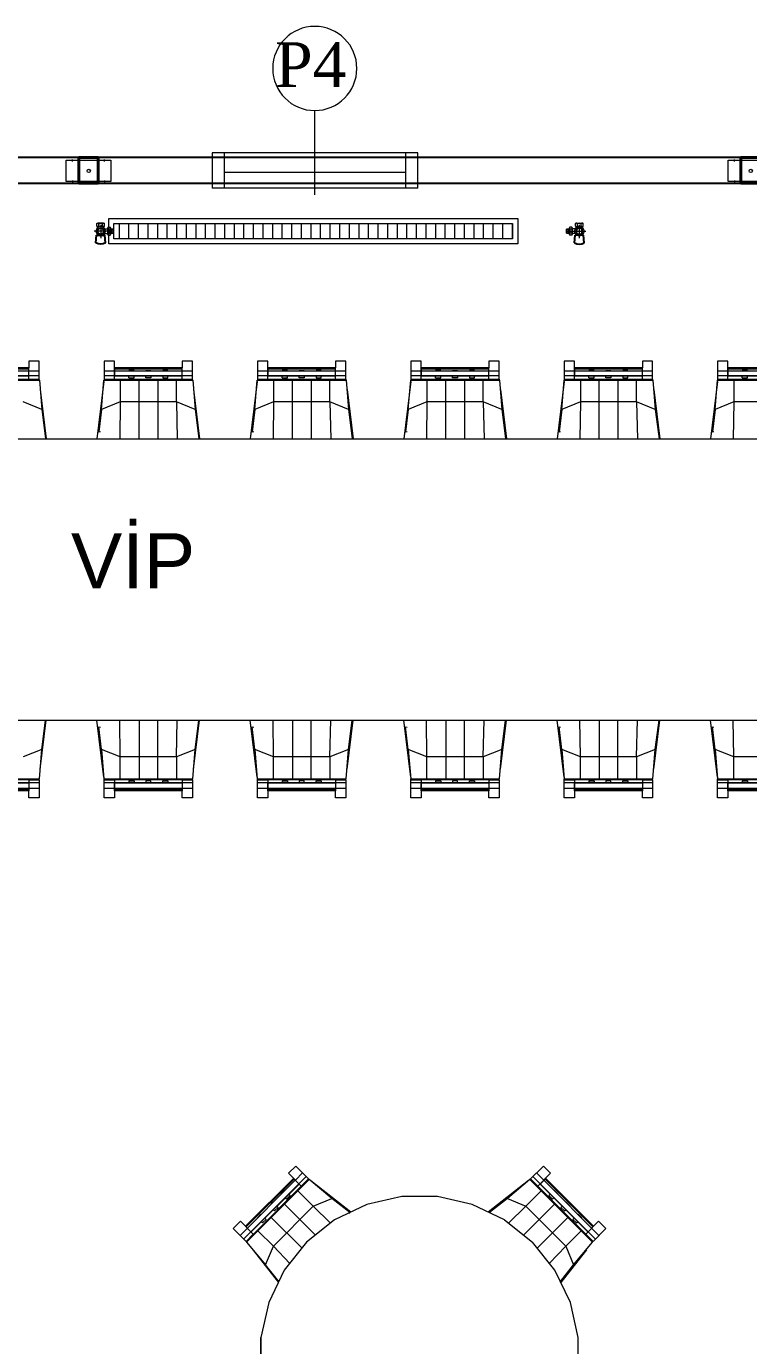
# Model space of a CAD drawing. Header units: millimetres. Extents: x 65390 to 71510, y 46362 to 50796.
# Drawn here: x 68649 to 68932, y 47590 to 48106 of the extents above; entities that cross this region are included whole.
import ezdxf

# ---------------------------------------------------------------- set-up
doc = ezdxf.new("R2010")
doc.units = ezdxf.units.MM
for name, color, linetype in [('BİRLEŞİM ELEMANLARI', 4, 'Continuous'), ('DIŞ PANEL', 21, 'Continuous'), ('P1', 40, 'Continuous')]:
    doc.layers.add(name, color=color, linetype=linetype)
for name, color, linetype, lineweight in [('C-HOTWATERPIPE', 10, 'Continuous', 0), ('C-RADYATÖR', 4, 'Continuous', 0), ('P-MEKANIK', 251, 'Continuous', 9), ('radyatörvana', 7, 'Continuous', 0), ('TEFRİS-M', 232, 'Continuous', 5), ('WALL INTERNAL', 7, 'Continuous', 50), ('YAZİ', 7, 'Continuous', 5)]:
    doc.layers.add(name, color=color, linetype=linetype, lineweight=lineweight)
doc.styles.get("Standard").update_dxf_attribs({"font": 'arial.ttf'})
doc.styles.add('YENI', font='arial.ttf', dxfattribs={"height": 50})

# ---------------------------------------------------------------- blocks, each defined once
blk = doc.blocks.new('DIŞ İKİLİ KEP 60.')
at = {"lineweight": 40}
blk.add_lwpolyline([(135.5, 94), (135.5, -6), (59.5, -6), (59.5, 94)], close=True, dxfattribs=at)
at = {"layer": 'BİRLEŞİM ELEMANLARI', "color": 6, "lineweight": 20}
for p, q in [((185, 82), (10, 82)), ((28.5, 82), (28.5, 84)), ((35, 79), (35, 87)), ((41.5, 82), (41.5, 84)), ((153.5, 82), (153.5, 84)), ((160, 79), (160, 87)), ((166.5, 82), (166.5, 84)), ((10, 2), (185, 2)), ((28.5, 2), (28.5, 0)), ((35, 5), (35, -3)), ((41.5, 2), (41.5, 0)), ((153.5, 2), (153.5, 0)), ((160, 5), (160, -3)), ((166.5, 2), (166.5, 0))]:
    blk.add_line(p, q, dxfattribs=at)
for points in [[(10, 0), (10, 84)], [(10, 84), (185, 84), (185, 0), (10, 0)]]:
    blk.add_lwpolyline(points, dxfattribs=at)
blk.add_circle((98, 42), 6.5, dxfattribs=at)
blk = doc.blocks.new('YUVARLAK MASA_1')
for p, q in [((372327.1, 850766.9), (372367.2, 850766.9)), ((372327.1, 850695.9), (372327.1, 850766.9)), ((372632.2, 850728.8), (372327.1, 850728.8)), ((372367.2, 850766.9), (372367.2, 850735.4)), ((372367.2, 850739.3), (372632.2, 850739.3)), ((372367.2, 850735.4), (372632.2, 850735.4)), ((372367.2, 850695.9), (372367.2, 850734.7)), ((372423.8, 850730.1), (372423.8, 850728.8)), ((372443.5, 850730.1), (372423.8, 850730.1)), ((372443.5, 850728.1), (372443.5, 850730.1)), ((372490.2, 850730.1), (372509.9, 850730.1)), ((372490.2, 850728.8), (372490.2, 850730.1)), ((372509.9, 850730.1), (372509.9, 850728.1)), ((372555.9, 850730.1), (372555.9, 850728.8)), ((372576.3, 850730.1), (372555.9, 850730.1)), ((372576.3, 850728.1), (372576.3, 850730.1)), ((372632.2, 850739.3), (372632.2, 850707.8)), ((372632.8, 850766.9), (372632.8, 850695.9)), ((372672.9, 850766.9), (372632.8, 850766.9)), ((372672.9, 850728.8), (372632.8, 850728.8)), ((372672.9, 850695.9), (372672.9, 850766.9)), ((372325.8, 850692.6), (372316.6, 850577.6)), ((372673.6, 850692.6), (372325.8, 850692.6)), ((372327.1, 850709.1), (372632.2, 850709.1)), ((372367.2, 850695.9), (372327.1, 850695.9)), ((372327.8, 850695.3), (372327.1, 850692.6)), ((372672.9, 850695.3), (372327.8, 850695.3)), ((372332.4, 850695.9), (372332.4, 850695.3)), ((372344.9, 850694.6), (372344.9, 850695.9)), ((372632.2, 850707.8), (372367.2, 850707.8)), ((372389.6, 850607.2), (372389.6, 850692.6)), ((372423.8, 850707.8), (372423.8, 850701.2)), ((372423.8, 850701.2), (372443.5, 850701.2)), ((372443.5, 850701.2), (372443.5, 850707.8)), ((372463.2, 850692.6), (372463.2, 850522.4)), ((372490.2, 850701.2), (372490.2, 850707.8)), ((372509.9, 850701.2), (372490.2, 850701.2)), ((372509.9, 850707.8), (372509.9, 850701.2)), ((372536.2, 850520.4), (372536.2, 850692.6)), ((372555.9, 850707.8), (372555.9, 850701.2)), ((372555.9, 850701.2), (372576.3, 850701.2)), ((372576.3, 850701.2), (372576.3, 850707.8)), ((372609.8, 850692.6), (372609.8, 850607.2)), ((372632.8, 850709.1), (372672.9, 850709.1)), ((372632.8, 850695.9), (372672.9, 850695.9)), ((372654.5, 850695.3), (372654.5, 850695.9)), ((372667, 850695.9), (372667, 850694.6)), ((372672.9, 850692), (372672.9, 850695.3)), ((372682.8, 850577.6), (372673.6, 850692.6)), ((372697.9, 850486.2), (372673.6, 850684.1)), ((372322.5, 850652.5), (372302.8, 850492.8)), ((372306.1, 850494.1), (372316.6, 850577.6)), ((372316.6, 850577.6), (372389.6, 850607.2)), ((372389.6, 850607.2), (372387.6, 850513.8)), ((372609.8, 850607.2), (372389.6, 850607.2)), ((372611.1, 850512.5), (372609.8, 850607.2)), ((372609.8, 850607.2), (372682.8, 850577.6)), ((372693.3, 850488.8), (372682.8, 850577.6)), ((372492.2, 850525.7), (372352.8, 850510.5)), ((372630.9, 850510.5), (372492.2, 850525.7)), ((372352.8, 850510.5), (372220.7, 850463.9)), ((372763, 850463.9), (372630.9, 850510.5)), ((372690, 850489.5), (372693.3, 850488.8)), ((372693.3, 850488.2), (372693.3, 850488.8)), ((372220.7, 850463.9), (372102.3, 850389.6)), ((372882, 850389.6), (372763, 850463.9)), ((372003.7, 850290.3), (372102.3, 850389.6)), ((372102.3, 850389.6), (372003.7, 850290.3)), ((372980.6, 850290.3), (372882, 850389.6)), ((371928.8, 850172), (372003.7, 850290.3)), ((372003.7, 850290.3), (371928.8, 850172)), ((373054.9, 850172), (372980.6, 850290.3)), ((371928.8, 850172), (371882.8, 850039.9)), ((373101.5, 850039.9), (373054.9, 850172)), ((371626.4, 850041.8), (371626.4, 850081.9)), ((371626.4, 850081.9), (371696.7, 850081.9)), ((371664.5, 850081.9), (371664.5, 850041.8)), ((371684.2, 850041.8), (371684.2, 850081.9)), ((371697.4, 850076), (371696.1, 850076)), ((371696.1, 850063.5), (371697.4, 850063.5)), ((371696.7, 850081.9), (371696.7, 850041.8)), ((371697.4, 850081.9), (371697.4, 849736.8)), ((371697.4, 850081.9), (371700, 850081.9)), ((371815.7, 850091.8), (371700.7, 850082.6)), ((371700.7, 850082.6), (371700.7, 849734.8)), ((371706.6, 850082.6), (371905.8, 850106.9)), ((371786.1, 850018.8), (371815.7, 850091.8)), ((371815.7, 850091.8), (371903.8, 850102.3)), ((371903.8, 850102.3), (371902.5, 850096.4)), ((371903.8, 850102.3), (371904.4, 850102.3)), ((373277.1, 850082.6), (373077.2, 850106.9)), ((373079.9, 850102.3), (373079.2, 850102.3)), ((373079.9, 850102.3), (373080.5, 850099)), ((373168.6, 850091.8), (373079.9, 850102.3)), ((373168.6, 850091.8), (373198.2, 850018.8)), ((373283.6, 850082.6), (373168.6, 850091.8)), ((373283.6, 849734.8), (373283.6, 850082.6)), ((373283.6, 850081.9), (373357.9, 850081.9)), ((373286.9, 850081.9), (373286.9, 849736.1)), ((373300.1, 850041.8), (373300.1, 850081.9)), ((373319.8, 850041.8), (373319.8, 850081.9)), ((373357.9, 850081.9), (373357.9, 850041.8)), ((371696.7, 850041.8), (371626.4, 850041.8)), ((371653.3, 849776.2), (371653.3, 850041.2)), ((371653.3, 850041.2), (371684.9, 850041.2)), ((371657.9, 849776.2), (371657.9, 850041.2)), ((371664.5, 850041.2), (371664.5, 849736.1)), ((371684.2, 849736.1), (371684.2, 850041.2)), ((371684.9, 850041.2), (371684.9, 849776.2)), ((371700.7, 850018.8), (371786.1, 850018.8)), ((371786.1, 850018.8), (371880.1, 850020.1)), ((371786.1, 849798.6), (371786.1, 850018.8)), ((371867, 849901.1), (371882.8, 850039.9)), ((371882.8, 850039.9), (371867, 849901.1)), ((373101.5, 850039.9), (373116.7, 849901.1)), ((373198.2, 850018.8), (373103.5, 850020.1)), ((373198.2, 849798.6), (373198.2, 850018.8)), ((373198.2, 850018.8), (373283.6, 850018.8)), ((373357.9, 850041.8), (373286.9, 850041.8)), ((373298.8, 849776.2), (373298.8, 850041.2)), ((373298.8, 850041.2), (373330.3, 850041.2)), ((373300.1, 849736.1), (373300.1, 850041.2)), ((373319.8, 850041.2), (373319.8, 849736.1)), ((373326.4, 849776.2), (373326.4, 850041.2)), ((373330.3, 850041.2), (373330.3, 849776.2)), ((371663.2, 849985.3), (371664.5, 849985.3)), ((371663.2, 849964.9), (371663.2, 849985.3)), ((371664.5, 849964.9), (371663.2, 849964.9)), ((371692.1, 849985.3), (371684.2, 849985.3)), ((371692.1, 849964.9), (371684.9, 849964.9)), ((371692.1, 849985.3), (371692.1, 849964.9)), ((373292.2, 849985.3), (373298.8, 849985.3)), ((373292.2, 849964.9), (373292.2, 849985.3)), ((373298.8, 849964.9), (373292.2, 849964.9)), ((373321.1, 849964.9), (373319.1, 849964.9)), ((373319.8, 849985.3), (373321.1, 849985.3)), ((373321.1, 849985.3), (373321.1, 849964.9)), ((371663.2, 849918.9), (371663.2, 849899.2)), ((371664.5, 849918.9), (371663.2, 849918.9)), ((371692.1, 849918.9), (371684.2, 849918.9)), ((371692.1, 849899.2), (371692.1, 849918.9)), ((371871.6, 849945.2), (371700.7, 849945.2)), ((373283.6, 849945.2), (373111.4, 849945.2)), ((373292.2, 849918.9), (373292.2, 849899.2)), ((373298.8, 849918.9), (373292.2, 849918.9)), ((373321.1, 849918.9), (373319.8, 849918.9)), ((373321.1, 849899.2), (373321.1, 849918.9)), ((371663.2, 849899.2), (371664.5, 849899.2)), ((371663.2, 849852.5), (371664.5, 849852.5)), ((371663.2, 849832.8), (371663.2, 849852.5)), ((371684.2, 849852.5), (371692.1, 849852.5)), ((371684.9, 849899.2), (371692.1, 849899.2)), ((371692.1, 849852.5), (371692.1, 849832.8)), ((371700.7, 849872.2), (371869.6, 849872.2)), ((371867, 849901.1), (371882.8, 849761.8)), ((373101.5, 849761.8), (373116.7, 849901.1)), ((373113.4, 849872.2), (373283.6, 849872.2)), ((373292.2, 849899.2), (373298.8, 849899.2)), ((373292.2, 849852.5), (373298.8, 849852.5)), ((373292.2, 849832.8), (373292.2, 849852.5)), ((373319.1, 849899.2), (373321.1, 849899.2)), ((373319.8, 849852.5), (373321.1, 849852.5)), ((373321.1, 849852.5), (373321.1, 849832.8)), ((371664.5, 849832.8), (371663.2, 849832.8)), ((371692.1, 849832.8), (371684.9, 849832.8)), ((371786.1, 849798.6), (371700.7, 849798.6)), ((371786.1, 849798.6), (371878.2, 849796.6)), ((371815.7, 849725.6), (371786.1, 849798.6)), ((373104.8, 849796.6), (373198.2, 849798.6)), ((373198.2, 849798.6), (373168.6, 849725.6)), ((373283.6, 849798.6), (373198.2, 849798.6)), ((373292.2, 849832.8), (373298.8, 849832.8)), ((373321.1, 849832.8), (373319.1, 849832.8)), ((371626.4, 849776.2), (371652.7, 849776.2)), ((371626.4, 849736.1), (371626.4, 849776.2)), ((371696.7, 849776.2), (371653.3, 849776.2)), ((371697.4, 849753.9), (371696.1, 849753.9)), ((371696.7, 849776.2), (371696.7, 849736.1)), ((371882.8, 849761.8), (371928.8, 849629.6)), ((373054.9, 849629.6), (373101.5, 849761.8)), ((373357.9, 849776.2), (373286.9, 849776.2)), ((373357.9, 849736.1), (373357.9, 849776.2)), ((371696.7, 849736.1), (371626.4, 849736.1)), ((371696.1, 849741.4), (371697.4, 849741.4)), ((371697.4, 849736.8), (371700, 849736.1)), ((371700.7, 849734.8), (371815.7, 849725.6)), ((371738.1, 849731.5), (371899.8, 849711.8)), ((371815.7, 849725.6), (371898.5, 849715.1)), ((373245.5, 849731.5), (373083.8, 849711.8)), ((373083.8, 849711.8), (373245.5, 849731.5)), ((373085.1, 849715.1), (373168.6, 849725.6)), ((373168.6, 849725.6), (373283.6, 849734.8)), ((373283.6, 849736.1), (373286.9, 849736.8)), ((373286.9, 849736.1), (373357.9, 849736.1)), ((371928.8, 849629.6), (372003.7, 849511.3)), ((372980.6, 849511.3), (373054.9, 849629.6)), ((372003.7, 849511.3), (372102.3, 849412.7)), ((372882, 849412.7), (372980.6, 849511.3)), ((372102.3, 849412.7), (372220.7, 849337.8)), ((372763, 849337.8), (372882, 849412.7)), ((372220.7, 849337.8), (372352.8, 849291.7)), ((372630.9, 849291.7), (372763, 849337.8)), ((372763, 849337.8), (372630.9, 849291.7)), ((372302.8, 849308.8), (372322.5, 849147.1)), ((372306.1, 849307.5), (372316.6, 849224.7)), ((372352.8, 849291.7), (372492.2, 849276)), ((372389.6, 849195.1), (372387.6, 849287.1)), ((372492.2, 849276), (372630.9, 849291.7)), ((372611.1, 849289.1), (372609.8, 849195.1)), ((372673.6, 849115.6), (372697.9, 849314.8)), ((372682.8, 849224.7), (372693.3, 849312.8)), ((372693.3, 849312.8), (372687.4, 849311.5)), ((372693.3, 849312.8), (372693.3, 849313.4)), ((372463.2, 849278.6), (372463.2, 849109.7)), ((372536.2, 849109.7), (372536.2, 849280.6)), ((372316.6, 849224.7), (372389.6, 849195.1)), ((372325.8, 849109.7), (372316.6, 849224.7)), ((372389.6, 849109.7), (372389.6, 849195.1)), ((372389.6, 849195.1), (372609.8, 849195.1)), ((372609.8, 849195.1), (372682.8, 849224.7)), ((372609.8, 849195.1), (372609.8, 849109.7)), ((372682.8, 849224.7), (372673.6, 849109.7)), ((372673.6, 849109.7), (372325.8, 849109.7)), ((372327.1, 849109), (372327.8, 849106.4)), ((372327.1, 849105.7), (372327.1, 849072.8)), ((372367.2, 849105.7), (372327.1, 849105.7)), ((372632.2, 849093.2), (372327.1, 849093.2)), ((372327.8, 849106.4), (372672.9, 849106.4)), ((372332.4, 849105), (372332.4, 849106.4)), ((372344.9, 849106.4), (372344.9, 849105)), ((372367.2, 849105.7), (372367.2, 849072.8)), ((372632.2, 849093.9), (372367.2, 849093.9)), ((372423.8, 849101.1), (372443.5, 849101.1)), ((372423.8, 849093.2), (372423.8, 849101.1)), ((372443.5, 849101.1), (372443.5, 849093.9)), ((372490.2, 849101.1), (372509.9, 849101.1)), ((372490.2, 849093.2), (372490.2, 849101.1)), ((372509.9, 849101.1), (372509.9, 849093.9)), ((372555.9, 849101.1), (372555.9, 849093.2)), ((372576.3, 849101.1), (372555.9, 849101.1)), ((372576.3, 849093.9), (372576.3, 849101.1)), ((372632.2, 849072.8), (372632.2, 849093.9)), ((372632.8, 849105.7), (372632.8, 849072.8)), ((372672.9, 849105.7), (372632.8, 849105.7)), ((372672.9, 849093.2), (372632.8, 849093.2)), ((372654.5, 849105), (372654.5, 849106.4)), ((372667, 849106.4), (372667, 849105)), ((372672.9, 849106.4), (372672.9, 849109)), ((372672.9, 849072.8), (372672.9, 849105.7)), ((372327.1, 849072.8), (372632.2, 849072.8)), ((372327.1, 849035.4), (372327.1, 849072.2)), ((372367.2, 849035.4), (372327.1, 849035.4)), ((372367.2, 849072.2), (372367.2, 849062.3)), ((372632.2, 849066.9), (372367.2, 849066.9)), ((372367.2, 849062.3), (372632.2, 849062.3)), ((372367.2, 849061.7), (372367.2, 849035.4)), ((372423.8, 849072.8), (372423.8, 849072.2)), ((372423.8, 849072.2), (372443.5, 849072.2)), ((372443.5, 849072.2), (372443.5, 849072.8)), ((372490.2, 849072.2), (372490.2, 849072.8)), ((372509.9, 849072.2), (372490.2, 849072.2)), ((372509.9, 849072.8), (372509.9, 849072.2)), ((372555.9, 849072.8), (372555.9, 849072.2)), ((372555.9, 849072.2), (372576.3, 849072.2)), ((372576.3, 849072.2), (372576.3, 849072.8)), ((372632.2, 849062.3), (372632.2, 849072.2)), ((372632.8, 849072.8), (372672.9, 849072.8)), ((372632.8, 849072.2), (372632.8, 849035.4)), ((372632.8, 849035.4), (372672.9, 849035.4)), ((372672.9, 849072.2), (372672.9, 849035.4))]:
    blk.add_line(p, q)
blk = doc.blocks.new('VİP MASA')
at = {"layer": 'TEFRİS-M'}
for p, q in [((133318.6, 42487.7), (133318.6, 42461.4)), ((133358.7, 42487.7), (133318.6, 42487.7)), ((133358.7, 42417.3), (133358.7, 42487.7)), ((133653.1, 42487.7), (133613, 42487.7)), ((133613, 42487.7), (133613, 42417.3)), ((133653.1, 42417.3), (133653.1, 42487.7)), ((133918.6, 42487.7), (133918.6, 42461.4)), ((133958.7, 42487.7), (133918.6, 42487.7)), ((133958.7, 42417.3), (133958.7, 42487.7)), ((134253.1, 42487.7), (134213, 42487.7)), ((134213, 42487.7), (134213, 42417.3)), ((134253.1, 42417.3), (134253.1, 42487.7)), ((134518.6, 42487.7), (134518.6, 42461.4)), ((134558.7, 42487.7), (134518.6, 42487.7)), ((134558.7, 42417.3), (134558.7, 42487.7)), ((134853.1, 42487.7), (134813, 42487.7)), ((134813, 42487.7), (134813, 42417.3)), ((134853.1, 42417.3), (134853.1, 42487.7)), ((135118.6, 42487.7), (135118.6, 42461.4)), ((135158.7, 42487.7), (135118.6, 42487.7)), ((135158.7, 42417.3), (135158.7, 42487.7)), ((135453.1, 42487.7), (135413, 42487.7)), ((135413, 42487.7), (135413, 42417.3)), ((135453.1, 42417.3), (135453.1, 42487.7)), ((135718.6, 42487.7), (135718.6, 42461.4)), ((135758.7, 42487.7), (135718.6, 42487.7)), ((135758.7, 42417.3), (135758.7, 42487.7)), ((136053.1, 42487.7), (136013, 42487.7)), ((136013, 42487.7), (136013, 42417.3)), ((136053.1, 42417.3), (136053.1, 42487.7)), ((133318.6, 42460.7), (133053.7, 42460.7)), ((133318.6, 42456.1), (133053.7, 42456.1)), ((133053.7, 42449.5), (133358.7, 42449.5)), ((133358.7, 42429.8), (133053.7, 42429.8)), ((133053.7, 42429.2), (133318.6, 42429.2)), ((133318.6, 42417.3), (133318.6, 42460.7)), ((133341, 42416.7), (133341, 42418)), ((133353.5, 42418), (133353.5, 42416.7)), ((133613, 42449.5), (133653.1, 42449.5)), ((133653.1, 42429.8), (133613, 42429.8)), ((133618.9, 42416.7), (133618.9, 42418)), ((133631.4, 42418), (133631.4, 42416.7)), ((133918.6, 42460.7), (133653.7, 42460.7)), ((133653.7, 42460.7), (133653.7, 42429.2)), ((133918.6, 42456.1), (133653.7, 42456.1)), ((133653.7, 42449.5), (133958.7, 42449.5)), ((133958.7, 42429.8), (133653.7, 42429.8)), ((133653.7, 42429.2), (133918.6, 42429.2)), ((133709.6, 42450.9), (133709.6, 42449.5)), ((133730, 42450.9), (133709.6, 42450.9)), ((133709.6, 42421.9), (133709.6, 42429.8)), ((133709.6, 42421.9), (133730, 42421.9)), ((133730, 42449.5), (133730, 42450.9)), ((133730, 42421.9), (133730, 42429.2)), ((133776, 42450.9), (133795.7, 42450.9)), ((133776, 42449.5), (133776, 42450.9)), ((133776, 42421.9), (133776, 42429.8)), ((133795.7, 42421.9), (133776, 42421.9)), ((133795.7, 42450.9), (133795.7, 42449.5)), ((133795.7, 42429.2), (133795.7, 42421.9)), ((133842.4, 42450.9), (133842.4, 42449.5)), ((133862.1, 42450.9), (133842.4, 42450.9)), ((133842.4, 42429.8), (133842.4, 42421.9)), ((133842.4, 42421.9), (133862.1, 42421.9)), ((133862.1, 42449.5), (133862.1, 42450.9)), ((133862.1, 42421.9), (133862.1, 42429.2)), ((133918.6, 42417.3), (133918.6, 42460.7)), ((133941, 42416.7), (133941, 42418)), ((133953.5, 42418), (133953.5, 42416.7)), ((134213, 42449.5), (134253.1, 42449.5)), ((134253.1, 42429.8), (134213, 42429.8)), ((134218.9, 42416.7), (134218.9, 42418)), ((134231.4, 42418), (134231.4, 42416.7)), ((134518.6, 42460.7), (134253.7, 42460.7)), ((134253.7, 42460.7), (134253.7, 42429.2)), ((134518.6, 42456.1), (134253.7, 42456.1)), ((134253.7, 42449.5), (134558.7, 42449.5)), ((134558.7, 42429.8), (134253.7, 42429.8)), ((134253.7, 42429.2), (134518.6, 42429.2)), ((134309.6, 42450.9), (134309.6, 42449.5)), ((134330, 42450.9), (134309.6, 42450.9)), ((134309.6, 42421.9), (134309.6, 42429.8)), ((134309.6, 42421.9), (134330, 42421.9)), ((134330, 42449.5), (134330, 42450.9)), ((134330, 42421.9), (134330, 42429.2)), ((134376, 42450.9), (134395.7, 42450.9)), ((134376, 42449.5), (134376, 42450.9)), ((134376, 42421.9), (134376, 42429.8)), ((134395.7, 42421.9), (134376, 42421.9)), ((134395.7, 42450.9), (134395.7, 42449.5)), ((134395.7, 42429.2), (134395.7, 42421.9)), ((134442.4, 42450.9), (134442.4, 42449.5)), ((134462.1, 42450.9), (134442.4, 42450.9)), ((134442.4, 42429.8), (134442.4, 42421.9)), ((134442.4, 42421.9), (134462.1, 42421.9)), ((134462.1, 42449.5), (134462.1, 42450.9)), ((134462.1, 42421.9), (134462.1, 42429.2)), ((134518.6, 42417.3), (134518.6, 42460.7)), ((134541, 42416.7), (134541, 42418)), ((134553.5, 42418), (134553.5, 42416.7)), ((134813, 42449.5), (134853.1, 42449.5)), ((134853.1, 42429.8), (134813, 42429.8)), ((134818.9, 42416.7), (134818.9, 42418)), ((134831.4, 42418), (134831.4, 42416.7)), ((135118.6, 42460.7), (134853.7, 42460.7)), ((134853.7, 42460.7), (134853.7, 42429.2)), ((135118.6, 42456.1), (134853.7, 42456.1)), ((134853.7, 42449.5), (135158.7, 42449.5)), ((135158.7, 42429.8), (134853.7, 42429.8)), ((134853.7, 42429.2), (135118.6, 42429.2)), ((134909.6, 42450.9), (134909.6, 42449.5)), ((134930, 42450.9), (134909.6, 42450.9)), ((134909.6, 42421.9), (134909.6, 42429.8)), ((134909.6, 42421.9), (134930, 42421.9)), ((134930, 42449.5), (134930, 42450.9)), ((134930, 42421.9), (134930, 42429.2)), ((134976, 42450.9), (134995.7, 42450.9)), ((134976, 42449.5), (134976, 42450.9)), ((134976, 42421.9), (134976, 42429.8)), ((134995.7, 42421.9), (134976, 42421.9)), ((134995.7, 42450.9), (134995.7, 42449.5)), ((134995.7, 42429.2), (134995.7, 42421.9)), ((135042.4, 42450.9), (135042.4, 42449.5)), ((135062.1, 42450.9), (135042.4, 42450.9)), ((135042.4, 42429.8), (135042.4, 42421.9)), ((135042.4, 42421.9), (135062.1, 42421.9)), ((135062.1, 42449.5), (135062.1, 42450.9)), ((135062.1, 42421.9), (135062.1, 42429.2)), ((135118.6, 42417.3), (135118.6, 42460.7)), ((135141, 42416.7), (135141, 42418)), ((135153.5, 42418), (135153.5, 42416.7)), ((135413, 42449.5), (135453.1, 42449.5)), ((135453.1, 42429.8), (135413, 42429.8)), ((135418.9, 42416.7), (135418.9, 42418)), ((135431.4, 42418), (135431.4, 42416.7)), ((135718.6, 42460.7), (135453.7, 42460.7)), ((135453.7, 42460.7), (135453.7, 42429.2)), ((135718.6, 42456.1), (135453.7, 42456.1)), ((135453.7, 42449.5), (135758.7, 42449.5)), ((135758.7, 42429.8), (135453.7, 42429.8)), ((135453.7, 42429.2), (135718.6, 42429.2)), ((135509.6, 42450.9), (135509.6, 42449.5)), ((135530, 42450.9), (135509.6, 42450.9)), ((135509.6, 42421.9), (135509.6, 42429.8)), ((135509.6, 42421.9), (135530, 42421.9)), ((135530, 42449.5), (135530, 42450.9)), ((135530, 42421.9), (135530, 42429.2)), ((135576, 42450.9), (135595.7, 42450.9)), ((135576, 42449.5), (135576, 42450.9)), ((135576, 42421.9), (135576, 42429.8)), ((135595.7, 42421.9), (135576, 42421.9)), ((135595.7, 42450.9), (135595.7, 42449.5)), ((135595.7, 42429.2), (135595.7, 42421.9)), ((135642.4, 42450.9), (135642.4, 42449.5)), ((135662.1, 42450.9), (135642.4, 42450.9)), ((135642.4, 42429.8), (135642.4, 42421.9)), ((135642.4, 42421.9), (135662.1, 42421.9)), ((135662.1, 42449.5), (135662.1, 42450.9)), ((135662.1, 42421.9), (135662.1, 42429.2)), ((135718.6, 42417.3), (135718.6, 42460.7)), ((135741, 42416.7), (135741, 42418)), ((135753.5, 42418), (135753.5, 42416.7)), ((136013, 42449.5), (136053.1, 42449.5)), ((136053.1, 42429.8), (136013, 42429.8)), ((136018.9, 42416.7), (136018.9, 42418)), ((136031.4, 42418), (136031.4, 42416.7)), ((136318.6, 42460.7), (136053.7, 42460.7)), ((136053.7, 42460.7), (136053.7, 42429.2)), ((136318.6, 42456.1), (136053.7, 42456.1)), ((136053.7, 42449.5), (136358.7, 42449.5)), ((136358.7, 42429.8), (136053.7, 42429.8)), ((136053.7, 42429.2), (136318.6, 42429.2)), ((136109.6, 42450.9), (136109.6, 42449.5)), ((136130, 42450.9), (136109.6, 42450.9)), ((136109.6, 42421.9), (136109.6, 42429.8)), ((136109.6, 42421.9), (136130, 42421.9)), ((136130, 42449.5), (136130, 42450.9)), ((136130, 42421.9), (136130, 42429.2)), ((133012.3, 42413.4), (133360.1, 42413.4)), ((133013, 42416.7), (133358.1, 42416.7)), ((133318.6, 42417.3), (133358.7, 42417.3)), ((133358.1, 42416.7), (133358.7, 42414)), ((133360.1, 42413.4), (133369.3, 42298.3)), ((133363.3, 42375.9), (133386.8, 42183.5)), ((133612.3, 42407.5), (133584.9, 42183.5)), ((133603.1, 42298.3), (133612.3, 42413.4)), ((133612.3, 42413.4), (133960.1, 42413.4)), ((133613, 42417.3), (133653.1, 42417.3)), ((133613, 42416.7), (133958.1, 42416.7)), ((133613, 42416.7), (133613, 42414)), ((133676.1, 42413.4), (133676.1, 42327.9)), ((133749.7, 42183.5), (133749.7, 42413.4)), ((133822.7, 42413.4), (133822.7, 42183.5)), ((133896.3, 42327.9), (133896.3, 42413.4)), ((133918.6, 42417.3), (133958.7, 42417.3)), ((133958.1, 42416.7), (133958.7, 42414)), ((133960.1, 42413.4), (133969.3, 42298.3)), ((133963.3, 42375.9), (133986.8, 42183.5)), ((134212.3, 42407.5), (134184.9, 42183.5)), ((134203.1, 42298.3), (134212.3, 42413.4)), ((134212.3, 42413.4), (134560.1, 42413.4)), ((134213, 42417.3), (134253.1, 42417.3)), ((134213, 42416.7), (134558.1, 42416.7)), ((134213, 42416.7), (134213, 42414)), ((134276.1, 42413.4), (134276.1, 42327.9)), ((134349.7, 42183.5), (134349.7, 42413.4)), ((134422.7, 42413.4), (134422.7, 42183.5)), ((134496.3, 42327.9), (134496.3, 42413.4)), ((134518.6, 42417.3), (134558.7, 42417.3)), ((134558.1, 42416.7), (134558.7, 42414)), ((134560.1, 42413.4), (134569.3, 42298.3)), ((134563.3, 42375.9), (134586.8, 42183.5)), ((134812.3, 42407.5), (134784.9, 42183.5)), ((134803.1, 42298.3), (134812.3, 42413.4)), ((134812.3, 42413.4), (135160.1, 42413.4)), ((134813, 42417.3), (134853.1, 42417.3)), ((134813, 42416.7), (135158.1, 42416.7)), ((134813, 42416.7), (134813, 42414)), ((134876.1, 42413.4), (134876.1, 42327.9)), ((134949.7, 42183.5), (134949.7, 42413.4)), ((135022.7, 42413.4), (135022.7, 42183.5)), ((135096.3, 42327.9), (135096.3, 42413.4)), ((135118.6, 42417.3), (135158.7, 42417.3)), ((135158.1, 42416.7), (135158.7, 42414)), ((135160.1, 42413.4), (135169.3, 42298.3)), ((135163.3, 42375.9), (135186.8, 42183.5)), ((135412.3, 42407.5), (135384.9, 42183.5)), ((135403.1, 42298.3), (135412.3, 42413.4)), ((135412.3, 42413.4), (135760.1, 42413.4)), ((135413, 42417.3), (135453.1, 42417.3)), ((135413, 42416.7), (135758.1, 42416.7)), ((135413, 42416.7), (135413, 42414)), ((135476.1, 42413.4), (135476.1, 42327.9)), ((135549.7, 42183.5), (135549.7, 42413.4)), ((135622.7, 42413.4), (135622.7, 42183.5)), ((135696.3, 42327.9), (135696.3, 42413.4)), ((135718.6, 42417.3), (135758.7, 42417.3)), ((135758.1, 42416.7), (135758.7, 42414)), ((135760.1, 42413.4), (135769.3, 42298.3)), ((135763.3, 42375.9), (135786.8, 42183.5)), ((136012.3, 42407.5), (135984.9, 42183.5)), ((136003.1, 42298.3), (136012.3, 42413.4)), ((136012.3, 42413.4), (136360.1, 42413.4)), ((136013, 42417.3), (136053.1, 42417.3)), ((136013, 42416.7), (136358.1, 42416.7)), ((136013, 42416.7), (136013, 42414)), ((136076.1, 42413.4), (136076.1, 42327.9)), ((133369.3, 42298.3), (133296.3, 42327.9)), ((133676.1, 42327.9), (133603.1, 42298.3)), ((133676.1, 42327.9), (133674, 42183.5)), ((133896.3, 42327.9), (133676.1, 42327.9)), ((133896.3, 42327.9), (133899.4, 42183.5)), ((133969.3, 42298.3), (133896.3, 42327.9)), ((134276.1, 42327.9), (134203.1, 42298.3)), ((134276.1, 42327.9), (134274, 42183.5)), ((134496.3, 42327.9), (134276.1, 42327.9)), ((134496.3, 42327.9), (134499.4, 42183.5)), ((134569.3, 42298.3), (134496.3, 42327.9)), ((134876.1, 42327.9), (134803.1, 42298.3)), ((134876.1, 42327.9), (134874, 42183.5)), ((135096.3, 42327.9), (134876.1, 42327.9)), ((135096.3, 42327.9), (135099.4, 42183.5)), ((135169.3, 42298.3), (135096.3, 42327.9)), ((135476.1, 42327.9), (135403.1, 42298.3)), ((135476.1, 42327.9), (135474, 42183.5)), ((135696.3, 42327.9), (135476.1, 42327.9)), ((135696.3, 42327.9), (135699.4, 42183.5)), ((135769.3, 42298.3), (135696.3, 42327.9)), ((136076.1, 42327.9), (136003.1, 42298.3)), ((136076.1, 42327.9), (136074, 42183.5)), ((136296.3, 42327.9), (136076.1, 42327.9)), ((133369.3, 42298.3), (133383.8, 42183.5)), ((133603.1, 42298.3), (133592.6, 42210.3)), ((133969.3, 42298.3), (133983.8, 42183.5)), ((134203.1, 42298.3), (134192.6, 42210.3)), ((134569.3, 42298.3), (134583.8, 42183.5)), ((134803.1, 42298.3), (134792.6, 42210.3)), ((135169.3, 42298.3), (135183.8, 42183.5)), ((135403.1, 42298.3), (135392.6, 42210.3)), ((135769.3, 42298.3), (135783.8, 42183.5)), ((136003.1, 42298.3), (135992.6, 42210.3)), ((133592.6, 42210.3), (133598.5, 42211.6)), ((134192.6, 42210.3), (134198.5, 42211.6)), ((134792.6, 42210.3), (134798.5, 42211.6)), ((135392.6, 42210.3), (135398.5, 42211.6)), ((135992.6, 42210.3), (135998.5, 42211.6)), ((130983.2, 42183.5), (136583.2, 42183.5)), ((133592.6, 42210.3), (133592.6, 42209.6)), ((134192.6, 42210.3), (134192.6, 42209.6)), ((134792.6, 42210.3), (134792.6, 42209.6)), ((135392.6, 42210.3), (135392.6, 42209.6)), ((135992.6, 42210.3), (135992.6, 42209.6)), ((130983.2, 41083.5), (136583.2, 41083.5)), ((133363.3, 40891.1), (133386.8, 41083.5)), ((133369.3, 40968.6), (133383.8, 41083.5)), ((133612.3, 40859.5), (133584.9, 41083.5)), ((133676.1, 40939), (133674, 41083.5)), ((133749.7, 41083.5), (133749.7, 40853.6)), ((133822.7, 40853.6), (133822.7, 41083.5)), ((133896.3, 40939), (133899.4, 41083.5)), ((133963.3, 40891.1), (133986.8, 41083.5)), ((133969.3, 40968.6), (133983.8, 41083.5)), ((134212.3, 40859.5), (134184.9, 41083.5)), ((134276.1, 40939), (134274, 41083.5)), ((134349.7, 41083.5), (134349.7, 40853.6)), ((134422.7, 40853.6), (134422.7, 41083.5)), ((134496.3, 40939), (134499.4, 41083.5)), ((134563.3, 40891.1), (134586.8, 41083.5)), ((134569.3, 40968.6), (134583.8, 41083.5)), ((134812.3, 40859.5), (134784.9, 41083.5)), ((134876.1, 40939), (134874, 41083.5)), ((134949.7, 41083.5), (134949.7, 40853.6)), ((135022.7, 40853.6), (135022.7, 41083.5)), ((135096.3, 40939), (135099.4, 41083.5)), ((135163.3, 40891.1), (135186.8, 41083.5)), ((135169.3, 40968.6), (135183.8, 41083.5)), ((135412.3, 40859.5), (135384.9, 41083.5)), ((135476.1, 40939), (135474, 41083.5)), ((135549.7, 41083.5), (135549.7, 40853.6)), ((135622.7, 40853.6), (135622.7, 41083.5)), ((135696.3, 40939), (135699.4, 41083.5)), ((135763.3, 40891.1), (135786.8, 41083.5)), ((135769.3, 40968.6), (135783.8, 41083.5)), ((136012.3, 40859.5), (135984.9, 41083.5)), ((136076.1, 40939), (136074, 41083.5)), ((133592.6, 41056.7), (133592.6, 41057.4)), ((133592.6, 41056.7), (133598.5, 41055.4)), ((133603.1, 40968.6), (133592.6, 41056.7)), ((134192.6, 41056.7), (134192.6, 41057.4)), ((134192.6, 41056.7), (134198.5, 41055.4)), ((134203.1, 40968.6), (134192.6, 41056.7)), ((134792.6, 41056.7), (134792.6, 41057.4)), ((134792.6, 41056.7), (134798.5, 41055.4)), ((134803.1, 40968.6), (134792.6, 41056.7)), ((135392.6, 41056.7), (135392.6, 41057.4)), ((135392.6, 41056.7), (135398.5, 41055.4)), ((135403.1, 40968.6), (135392.6, 41056.7)), ((135992.6, 41056.7), (135992.6, 41057.4)), ((135992.6, 41056.7), (135998.5, 41055.4)), ((136003.1, 40968.6), (135992.6, 41056.7)), ((133369.3, 40968.6), (133296.3, 40939)), ((133360.1, 40853.6), (133369.3, 40968.6)), ((133676.1, 40939), (133603.1, 40968.6)), ((133603.1, 40968.6), (133612.3, 40853.6)), ((133896.3, 40939), (133676.1, 40939)), ((133676.1, 40853.6), (133676.1, 40939)), ((133969.3, 40968.6), (133896.3, 40939)), ((133896.3, 40939), (133896.3, 40853.6)), ((133960.1, 40853.6), (133969.3, 40968.6)), ((134276.1, 40939), (134203.1, 40968.6)), ((134203.1, 40968.6), (134212.3, 40853.6)), ((134496.3, 40939), (134276.1, 40939)), ((134276.1, 40853.6), (134276.1, 40939)), ((134569.3, 40968.6), (134496.3, 40939)), ((134496.3, 40939), (134496.3, 40853.6)), ((134560.1, 40853.6), (134569.3, 40968.6)), ((134876.1, 40939), (134803.1, 40968.6)), ((134803.1, 40968.6), (134812.3, 40853.6)), ((135096.3, 40939), (134876.1, 40939)), ((134876.1, 40853.6), (134876.1, 40939)), ((135169.3, 40968.6), (135096.3, 40939)), ((135096.3, 40939), (135096.3, 40853.6)), ((135160.1, 40853.6), (135169.3, 40968.6)), ((135476.1, 40939), (135403.1, 40968.6)), ((135403.1, 40968.6), (135412.3, 40853.6)), ((135696.3, 40939), (135476.1, 40939)), ((135476.1, 40853.6), (135476.1, 40939)), ((135769.3, 40968.6), (135696.3, 40939)), ((135696.3, 40939), (135696.3, 40853.6)), ((135760.1, 40853.6), (135769.3, 40968.6)), ((136076.1, 40939), (136003.1, 40968.6)), ((136003.1, 40968.6), (136012.3, 40853.6)), ((136296.3, 40939), (136076.1, 40939)), ((136076.1, 40853.6), (136076.1, 40939)), ((133012.3, 40853.6), (133360.1, 40853.6)), ((133013, 40850.3), (133358.1, 40850.3)), ((133053.7, 40837.8), (133318.6, 40837.8)), ((133358.7, 40837.1), (133053.7, 40837.1)), ((133318.6, 40849.6), (133318.6, 40806.2)), ((133318.6, 40849.6), (133358.7, 40849.6)), ((133341, 40850.3), (133341, 40849)), ((133353.5, 40849), (133353.5, 40850.3)), ((133358.1, 40850.3), (133358.7, 40852.9)), ((133358.7, 40849.6), (133358.7, 40779.3)), ((133612.3, 40853.6), (133960.1, 40853.6)), ((133613, 40850.3), (133613, 40852.9)), ((133613, 40850.3), (133958.1, 40850.3)), ((133613, 40849.6), (133653.1, 40849.6)), ((133613, 40779.3), (133613, 40849.6)), ((133653.1, 40837.1), (133613, 40837.1)), ((133618.9, 40850.3), (133618.9, 40849)), ((133631.4, 40849), (133631.4, 40850.3)), ((133653.1, 40849.6), (133653.1, 40779.3)), ((133653.7, 40837.8), (133918.6, 40837.8)), ((133653.7, 40806.2), (133653.7, 40837.8)), ((133958.7, 40837.1), (133653.7, 40837.1)), ((133709.6, 40845), (133730, 40845)), ((133709.6, 40845), (133709.6, 40837.1)), ((133730, 40845), (133730, 40837.8)), ((133776, 40845), (133776, 40837.1)), ((133795.7, 40845), (133776, 40845)), ((133795.7, 40837.8), (133795.7, 40845)), ((133842.4, 40845), (133862.1, 40845)), ((133842.4, 40837.1), (133842.4, 40845)), ((133862.1, 40845), (133862.1, 40837.8)), ((133918.6, 40849.6), (133918.6, 40806.2)), ((133918.6, 40849.6), (133958.7, 40849.6)), ((133941, 40850.3), (133941, 40849)), ((133953.5, 40849), (133953.5, 40850.3)), ((133958.1, 40850.3), (133958.7, 40852.9)), ((133958.7, 40849.6), (133958.7, 40779.3)), ((134212.3, 40853.6), (134560.1, 40853.6)), ((134213, 40850.3), (134213, 40852.9)), ((134213, 40850.3), (134558.1, 40850.3)), ((134213, 40849.6), (134253.1, 40849.6)), ((134213, 40779.3), (134213, 40849.6)), ((134253.1, 40837.1), (134213, 40837.1)), ((134218.9, 40850.3), (134218.9, 40849)), ((134231.4, 40849), (134231.4, 40850.3)), ((134253.1, 40849.6), (134253.1, 40779.3)), ((134253.7, 40837.8), (134518.6, 40837.8)), ((134253.7, 40806.2), (134253.7, 40837.8)), ((134558.7, 40837.1), (134253.7, 40837.1)), ((134309.6, 40845), (134330, 40845)), ((134309.6, 40845), (134309.6, 40837.1)), ((134330, 40845), (134330, 40837.8)), ((134376, 40845), (134376, 40837.1)), ((134395.7, 40845), (134376, 40845)), ((134395.7, 40837.8), (134395.7, 40845)), ((134442.4, 40845), (134462.1, 40845)), ((134442.4, 40837.1), (134442.4, 40845)), ((134462.1, 40845), (134462.1, 40837.8)), ((134518.6, 40849.6), (134518.6, 40806.2)), ((134518.6, 40849.6), (134558.7, 40849.6)), ((134541, 40850.3), (134541, 40849)), ((134553.5, 40849), (134553.5, 40850.3)), ((134558.1, 40850.3), (134558.7, 40852.9)), ((134558.7, 40849.6), (134558.7, 40779.3)), ((134812.3, 40853.6), (135160.1, 40853.6)), ((134813, 40850.3), (134813, 40852.9)), ((134813, 40850.3), (135158.1, 40850.3)), ((134813, 40849.6), (134853.1, 40849.6)), ((134813, 40779.3), (134813, 40849.6)), ((134853.1, 40837.1), (134813, 40837.1)), ((134818.9, 40850.3), (134818.9, 40849)), ((134831.4, 40849), (134831.4, 40850.3)), ((134853.1, 40849.6), (134853.1, 40779.3)), ((134853.7, 40837.8), (135118.6, 40837.8)), ((134853.7, 40806.2), (134853.7, 40837.8)), ((135158.7, 40837.1), (134853.7, 40837.1)), ((134909.6, 40845), (134930, 40845)), ((134909.6, 40845), (134909.6, 40837.1)), ((134930, 40845), (134930, 40837.8)), ((134976, 40845), (134976, 40837.1)), ((134995.7, 40845), (134976, 40845)), ((134995.7, 40837.8), (134995.7, 40845)), ((135042.4, 40845), (135062.1, 40845)), ((135042.4, 40837.1), (135042.4, 40845)), ((135062.1, 40845), (135062.1, 40837.8)), ((135118.6, 40849.6), (135118.6, 40806.2)), ((135118.6, 40849.6), (135158.7, 40849.6)), ((135141, 40850.3), (135141, 40849)), ((135153.5, 40849), (135153.5, 40850.3)), ((135158.1, 40850.3), (135158.7, 40852.9)), ((135158.7, 40849.6), (135158.7, 40779.3)), ((135412.3, 40853.6), (135760.1, 40853.6)), ((135413, 40850.3), (135413, 40852.9)), ((135413, 40850.3), (135758.1, 40850.3)), ((135413, 40849.6), (135453.1, 40849.6)), ((135413, 40779.3), (135413, 40849.6)), ((135453.1, 40837.1), (135413, 40837.1)), ((135418.9, 40850.3), (135418.9, 40849)), ((135431.4, 40849), (135431.4, 40850.3)), ((135453.1, 40849.6), (135453.1, 40779.3)), ((135453.7, 40837.8), (135718.6, 40837.8)), ((135453.7, 40806.2), (135453.7, 40837.8)), ((135758.7, 40837.1), (135453.7, 40837.1)), ((135509.6, 40845), (135530, 40845)), ((135509.6, 40845), (135509.6, 40837.1)), ((135530, 40845), (135530, 40837.8)), ((135576, 40845), (135576, 40837.1)), ((135595.7, 40845), (135576, 40845)), ((135595.7, 40837.8), (135595.7, 40845)), ((135642.4, 40845), (135662.1, 40845)), ((135642.4, 40837.1), (135642.4, 40845)), ((135662.1, 40845), (135662.1, 40837.8)), ((135718.6, 40849.6), (135718.6, 40806.2)), ((135718.6, 40849.6), (135758.7, 40849.6)), ((135741, 40850.3), (135741, 40849)), ((135753.5, 40849), (135753.5, 40850.3)), ((135758.1, 40850.3), (135758.7, 40852.9)), ((135758.7, 40849.6), (135758.7, 40779.3)), ((136012.3, 40853.6), (136360.1, 40853.6)), ((136013, 40850.3), (136013, 40852.9)), ((136013, 40850.3), (136358.1, 40850.3)), ((136013, 40849.6), (136053.1, 40849.6)), ((136013, 40779.3), (136013, 40849.6)), ((136053.1, 40837.1), (136013, 40837.1)), ((136018.9, 40850.3), (136018.9, 40849)), ((136031.4, 40849), (136031.4, 40850.3)), ((136053.1, 40849.6), (136053.1, 40779.3)), ((136053.7, 40837.8), (136318.6, 40837.8)), ((136053.7, 40806.2), (136053.7, 40837.8)), ((136358.7, 40837.1), (136053.7, 40837.1)), ((136109.6, 40845), (136130, 40845)), ((136109.6, 40845), (136109.6, 40837.1)), ((136130, 40845), (136130, 40837.8)), ((133053.7, 40817.4), (133358.7, 40817.4)), ((133318.6, 40810.9), (133053.7, 40810.9)), ((133318.6, 40806.2), (133053.7, 40806.2)), ((133318.6, 40779.3), (133318.6, 40805.6)), ((133358.7, 40779.3), (133318.6, 40779.3)), ((133613, 40817.4), (133653.1, 40817.4)), ((133653.1, 40779.3), (133613, 40779.3)), ((133653.7, 40817.4), (133958.7, 40817.4)), ((133918.6, 40810.9), (133653.7, 40810.9)), ((133918.6, 40806.2), (133653.7, 40806.2)), ((133709.6, 40816.1), (133709.6, 40817.4)), ((133730, 40816.1), (133709.6, 40816.1)), ((133730, 40817.4), (133730, 40816.1)), ((133776, 40817.4), (133776, 40816.1)), ((133776, 40816.1), (133795.7, 40816.1)), ((133795.7, 40816.1), (133795.7, 40817.4)), ((133842.4, 40816.1), (133842.4, 40817.4)), ((133862.1, 40816.1), (133842.4, 40816.1)), ((133862.1, 40817.4), (133862.1, 40816.1)), ((133918.6, 40779.3), (133918.6, 40805.6)), ((133958.7, 40779.3), (133918.6, 40779.3)), ((134213, 40817.4), (134253.1, 40817.4)), ((134253.1, 40779.3), (134213, 40779.3)), ((134253.7, 40817.4), (134558.7, 40817.4)), ((134518.6, 40810.9), (134253.7, 40810.9)), ((134518.6, 40806.2), (134253.7, 40806.2)), ((134309.6, 40816.1), (134309.6, 40817.4)), ((134330, 40816.1), (134309.6, 40816.1)), ((134330, 40817.4), (134330, 40816.1)), ((134376, 40817.4), (134376, 40816.1)), ((134376, 40816.1), (134395.7, 40816.1)), ((134395.7, 40816.1), (134395.7, 40817.4)), ((134442.4, 40816.1), (134442.4, 40817.4)), ((134462.1, 40816.1), (134442.4, 40816.1)), ((134462.1, 40817.4), (134462.1, 40816.1)), ((134518.6, 40779.3), (134518.6, 40805.6)), ((134558.7, 40779.3), (134518.6, 40779.3)), ((134813, 40817.4), (134853.1, 40817.4)), ((134853.1, 40779.3), (134813, 40779.3)), ((134853.7, 40817.4), (135158.7, 40817.4)), ((135118.6, 40810.9), (134853.7, 40810.9)), ((135118.6, 40806.2), (134853.7, 40806.2)), ((134909.6, 40816.1), (134909.6, 40817.4)), ((134930, 40816.1), (134909.6, 40816.1)), ((134930, 40817.4), (134930, 40816.1)), ((134976, 40817.4), (134976, 40816.1)), ((134976, 40816.1), (134995.7, 40816.1)), ((134995.7, 40816.1), (134995.7, 40817.4)), ((135042.4, 40816.1), (135042.4, 40817.4)), ((135062.1, 40816.1), (135042.4, 40816.1)), ((135062.1, 40817.4), (135062.1, 40816.1)), ((135118.6, 40779.3), (135118.6, 40805.6)), ((135158.7, 40779.3), (135118.6, 40779.3)), ((135413, 40817.4), (135453.1, 40817.4)), ((135453.1, 40779.3), (135413, 40779.3)), ((135453.7, 40817.4), (135758.7, 40817.4)), ((135718.6, 40810.9), (135453.7, 40810.9)), ((135718.6, 40806.2), (135453.7, 40806.2)), ((135509.6, 40816.1), (135509.6, 40817.4)), ((135530, 40816.1), (135509.6, 40816.1)), ((135530, 40817.4), (135530, 40816.1)), ((135576, 40817.4), (135576, 40816.1)), ((135576, 40816.1), (135595.7, 40816.1)), ((135595.7, 40816.1), (135595.7, 40817.4)), ((135642.4, 40816.1), (135642.4, 40817.4)), ((135662.1, 40816.1), (135642.4, 40816.1)), ((135662.1, 40817.4), (135662.1, 40816.1)), ((135718.6, 40779.3), (135718.6, 40805.6)), ((135758.7, 40779.3), (135718.6, 40779.3)), ((136013, 40817.4), (136053.1, 40817.4)), ((136053.1, 40779.3), (136013, 40779.3)), ((136053.7, 40817.4), (136358.7, 40817.4)), ((136318.6, 40810.9), (136053.7, 40810.9)), ((136318.6, 40806.2), (136053.7, 40806.2)), ((136109.6, 40816.1), (136109.6, 40817.4)), ((136130, 40816.1), (136109.6, 40816.1)), ((136130, 40817.4), (136130, 40816.1))]:
    blk.add_line(p, q, dxfattribs=at)
blk = doc.blocks.new('DIŞ-P1 PENCERELİ-2514-G-B-(80)')
at = {"layer": 'DIŞ PANEL'}
for p, q in [((0, 100), (2514, 100)), ((0, 0), (0, 100)), ((2514, 100), (2514, 0)), ((2514, 0), (0, 0))]:
    blk.add_line(p, q, dxfattribs=at)
at = {"layer": 'P1', "lineweight": 15}
for p, q in [((1667.2, -45.8), (1667.2, 284)), ((1264.4, 119), (2069, 119)), ((1264.4, -19), (1264.4, 119)), ((1311.6, 119), (1311.6, -19)), ((2021.8, 119), (2021.8, -19)), ((2069, 119), (2069, -19)), ((2021.8, 43.2), (1311.6, 43.2)), ((1264.4, -19), (2069, -19))]:
    blk.add_line(p, q, dxfattribs=at)
blk.add_circle((1667, 448.6), 164.6, dxfattribs=at)
blk = doc.blocks.new('Radvanaüst')
at = {"layer": 'radyatörvana', "color": 8, "linetype": 'Continuous', "ltscale": 0.01}
for p, q in [((53, 0), (-25.1, 0)), ((0, 24.9), (0, -26.6)), ((28.9, 7.6), (37.4, 7.6)), ((28.9, -7.6), (37.4, -7.6))]:
    blk.add_line(p, q, dxfattribs=at)
at = {"layer": 'radyatörvana', "ltscale": 0.2}
for p, q in [((15.6, 9.2), (26.6, 9.2)), ((26.6, 9.2), (27.6, 11.4)), ((27.6, 11.4), (27.6, -11.4)), ((27.6, -10.2), (27.6, 10.2)), ((28.9, 15.2), (37.4, 15.2)), ((38.7, 11.4), (38.7, -11.4)), ((15.7, -9.2), (26.6, -9.2)), ((26.6, -9.2), (27.6, -11.4)), ((28.9, -15.2), (37.4, -15.2))]:
    blk.add_line(p, q, dxfattribs=at)
at = {"layer": 'radyatörvana'}
blk.add_lwpolyline([(-19.4, 0), (-13.7, -13.8), (0, -19.5), (13.7, -13.8), (19.4, 0), (13.7, 13.7), (0, 19.4), (-13.7, 13.7)], close=True, dxfattribs=at)
at = {"layer": 'radyatörvana', "lineweight": -3, "ltscale": 0.5}
blk.add_lwpolyline([(38.7, 8.1), (41.2, 8.1), (41.2, -8.1), (38.7, -8.1)], close=True, dxfattribs=at)
at = {"layer": 'radyatörvana', "color": 8, "ltscale": 0.2}
blk.add_lwpolyline([(41.2, 7.5), (50, 7.5), (50, -7.5), (41.2, -7.5)], close=True, dxfattribs=at)
at = {"layer": 'radyatörvana', "color": 8, "linetype": 'Continuous', "ltscale": 0.01}
for radius in [13.6, 11.4]:
    blk.add_circle((0, 0), radius, dxfattribs=at)
at = {"layer": 'radyatörvana', "ltscale": 0.5}
for centre, start, end in [((33.9, 11.4), 142.8162, 180), ((32.4, 11.4), 0, 37.1838)]:
    blk.add_arc(centre, 6.29, start, end, dxfattribs=at)
at = {"layer": 'radyatörvana', "color": 8, "linetype": 'Continuous', "ltscale": 0.01}
for centre, radius, start, end in [((33.9, 11.4), 6.29, 180, 217.1838), ((50.8, 0), 23.2, 160.9056, 199.0944), ((32.4, 11.4), 6.29, 322.8162, 0), ((15.4, 0), 23.2, 340.9056, 19.0944), ((33.9, -11.4), 6.29, 142.8162, 180), ((32.4, -11.4), 6.29, 0, 37.1838)]:
    blk.add_arc(centre, radius, start, end, dxfattribs=at)
at = {"layer": 'radyatörvana', "ltscale": 0.2}
for centre, start, end in [((33.9, -11.4), 180, 217.1838), ((32.4, -11.4), 322.8162, 0)]:
    blk.add_arc(centre, 6.29, start, end, dxfattribs=at)
blk = doc.blocks.new('Radvanayan')
at = {"layer": 'radyatörvana', "lineweight": -3, "ltscale": 0.5}
for p, q in [((-69.4, 44.9), (-66.6, 14.9)), ((-66.6, 14.9), (-33.4, 14.9)), ((-62.6, 14.9), (-62.6, 10.6)), ((-62.6, 10.6), (-60.6, 6.4)), ((-60.6, 6.4), (-60.6, -17.8)), ((-37.4, 14.9), (-37.4, 9.2)), ((-30.6, 44.9), (-33.4, 14.9)), ((-39.4, -9.2), (-39.4, -17.8))]:
    blk.add_line(p, q, dxfattribs=at)
at = {"layer": 'radyatörvana', "ltscale": 0.2}
for p, q in [((-37.4, 9.2), (-23.4, 9.2)), ((-23.4, 9.2), (-22.4, 11.4)), ((-22.4, 11.4), (-22.4, -11.4)), ((-22.4, -10.2), (-22.4, 10.2)), ((-21.1, 15.2), (-12.6, 15.2)), ((-11.3, 11.4), (-11.3, -11.4)), ((-65.2, -19.1), (-65.2, -29.9)), ((-38.6, -17.8), (-61.4, -17.8)), ((-38.6, -31.2), (-61.4, -31.2)), ((-60.2, -17.8), (-39.8, -17.8)), ((-39.4, -9.2), (-23.4, -9.2)), ((-34.8, -19.1), (-34.8, -29.9)), ((-23.4, -9.2), (-22.4, -11.4)), ((-21.1, -15.2), (-12.6, -15.2))]:
    blk.add_line(p, q, dxfattribs=at)
at = {"layer": 'radyatörvana', "color": 8, "linetype": 'Continuous', "ltscale": 0.01}
for p, q in [((-21.1, 7.6), (-12.6, 7.6)), ((-57.6, -19.1), (-57.6, -29.9)), ((-42.4, -19.1), (-42.4, -29.9)), ((-21.1, -7.6), (-12.6, -7.6))]:
    blk.add_line(p, q, dxfattribs=at)
at = {"layer": 'radyatörvana', "lineweight": -3, "ltscale": 0.5}
blk.add_lwpolyline([(-11.3, 8.1), (-8.8, 8.1), (-8.8, -8.1), (-11.3, -8.1)], close=True, dxfattribs=at)
at = {"layer": 'radyatörvana', "color": 8, "ltscale": 0.2}
blk.add_lwpolyline([(-8.8, 7.5), (0, 7.5), (0, -7.5), (-8.8, -7.5)], close=True, dxfattribs=at)
at = {"layer": 'radyatörvana', "lineweight": -3, "ltscale": 0.5}
blk.add_arc((-50, 16.4), 34.5, 55.802, 124.198, dxfattribs=at)
at = {"layer": 'radyatörvana', "ltscale": 0.5}
for centre, start, end in [((-16.1, 11.4), 142.8162, 180), ((-17.6, 11.4), 0, 37.1838), ((-38.6, -24.1), 52.8162, 90), ((-38.6, -24.9), 270, 307.1838)]:
    blk.add_arc(centre, 6.29, start, end, dxfattribs=at)
at = {"layer": 'radyatörvana', "color": 8, "linetype": 'Continuous', "ltscale": 0.01}
for centre, radius, start, end in [((-16.1, 11.4), 6.29, 180, 217.1838), ((0.8, 0), 23.2, 160.9056, 199.0944), ((-17.6, 11.4), 6.29, 322.8162, 0), ((-34.6, 0), 23.2, 340.9056, 19.0944), ((-61.4, -24.1), 6.29, 52.8162, 90), ((-61.4, -24.9), 6.29, 270, 307.1838), ((-50, -41), 23.2, 70.9056, 109.0944), ((-50, -7.9), 23.2, 250.9056, 289.0944), ((-38.6, -24.1), 6.29, 90, 127.1838), ((-38.6, -24.9), 6.29, 232.8162, 270), ((-16.1, -11.4), 6.29, 142.8162, 180), ((-17.6, -11.4), 6.29, 0, 37.1838)]:
    blk.add_arc(centre, radius, start, end, dxfattribs=at)
at = {"layer": 'radyatörvana', "ltscale": 0.2}
for centre, start, end in [((-61.4, -24.1), 90, 127.1838), ((-61.4, -24.9), 232.8162, 270), ((-16.1, -11.4), 180, 217.1838), ((-17.6, -11.4), 322.8162, 0)]:
    blk.add_arc(centre, 6.29, start, end, dxfattribs=at)

msp = doc.modelspace()

# ---------------------------------------------------------------- hatches: boundary and pattern name
at = {"layer": 'P-MEKANIK', "lineweight": 0}
h = msp.add_hatch(dxfattribs=at)
h.set_pattern_fill('ANSI31', color=256, scale=30, angle=45, style=0)
h.set_pattern_definition([(90, (207867.007, 8678.6834), (-3.75, 7e-16), [])])
h.paths.add_polyline_path([(68683.579, 48029.149), (68839.579, 48029.149), (68839.579, 48023.149), (68683.579, 48023.149)])

# ---------------------------------------------------------------- linework, layer by layer
at = {"layer": 'C-RADYATÖR', "lineweight": 0}
msp.add_lwpolyline([(68681.579, 48031.149), (68841.579, 48031.149), (68841.579, 48021.149), (68681.579, 48021.149)], close=True, dxfattribs=at)
at = {"layer": 'P-MEKANIK', "lineweight": 0}
msp.add_lwpolyline([(68683.579, 48029.149), (68839.579, 48029.149), (68839.579, 48023.149), (68683.579, 48023.149)], close=True, dxfattribs=at)

# ---------------------------------------------------------------- block references
at = {"xscale": 0.1, "yscale": 0.1, "zscale": 0.1}
for name, p in [('DIŞ İKİLİ KEP 60.', (68663.962, 48045.549)), ('DIŞ İKİLİ KEP 60.', (68922.962, 48045.549)), ('VİP MASA', (55318.491, 43726.601))]:
    msp.add_blockref(name, p, dxfattribs=at)
at = {"layer": 'C-HOTWATERPIPE', "ltscale": 0.5, "yscale": 0.1, "zscale": 0.1, "rotation": 180}
for p, xscale in [((68683.458, 48026.149), -0.1), ((68860.701, 48026.149), 0.1)]:
    msp.add_blockref('Radvanayan', p, dxfattribs=dict(at, xscale=xscale))
at = {"layer": 'radyatörvana', "lineweight": -3, "ltscale": 0.5, "yscale": 0.1, "zscale": 0.1}
for p, xscale in [((68678.458, 48026.149), 0.1), ((68865.701, 48026.149), -0.1)]:
    msp.add_blockref('Radvanaüst', p, dxfattribs=dict(at, xscale=xscale))
at = {"layer": 'TEFRİS-M', "xscale": 0.1, "yscale": 0.1, "zscale": 0.1, "rotation": 45}
for p in [(102302.951, -38849.778), (102561.102, -38849.778)]:
    msp.add_blockref('YUVARLAK MASA_1', p, dxfattribs=at)
at = {"layer": 'WALL INTERNAL', "xscale": -0.1, "yscale": 0.1, "zscale": 0.1}
for p in [(68669.912, 48044.949), (68928.912, 48044.949)]:
    msp.add_blockref('DIŞ-P1 PENCERELİ-2514-G-B-(80)', p, dxfattribs=at)

# ---------------------------------------------------------------- texts
at = {"lineweight": 0, "insert": (68774.596, 48100.067), "char_height": 17.49163, "width": 436.13154, "attachment_point": 3}
msp.add_mtext('{\\fGeorgia|b0|i0|c162|p18;P4}', dxfattribs=at)
at = {"layer": 'YAZİ', "lineweight": 0, "style": 'YENI'}
msp.add_text('VİP', height=21.6, dxfattribs=at).set_placement((68666.793, 47886.427))

doc.saveas('drawing.dxf')
